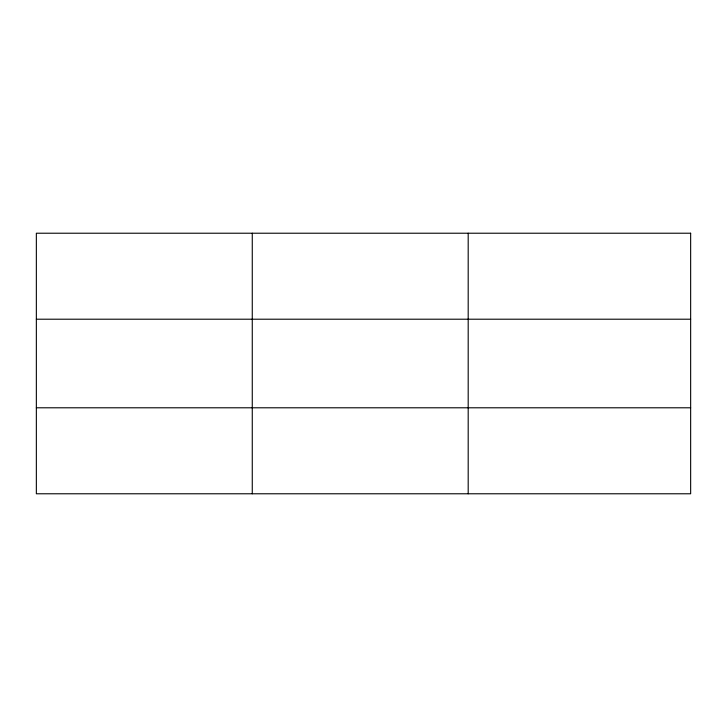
<?xml version="1.0" encoding="UTF-8"?>
<svg xmlns="http://www.w3.org/2000/svg" width="727" height="727" viewBox="0 0 727 727"><rect width="100%" height="100%" fill="white"/><g stroke="black" fill="none" stroke-linecap="round" stroke-linejoin="round"><path stroke-width="1.09" d="M252.269 493.778L252.269 233.222M468.188 493.778L468.188 233.222M36.35 319.208L690.65 319.208M36.35 407.792L690.65 407.792M690.65 233.222L690.65 493.778L36.35 493.778L36.35 233.222L690.65 233.222"/></g></svg>
